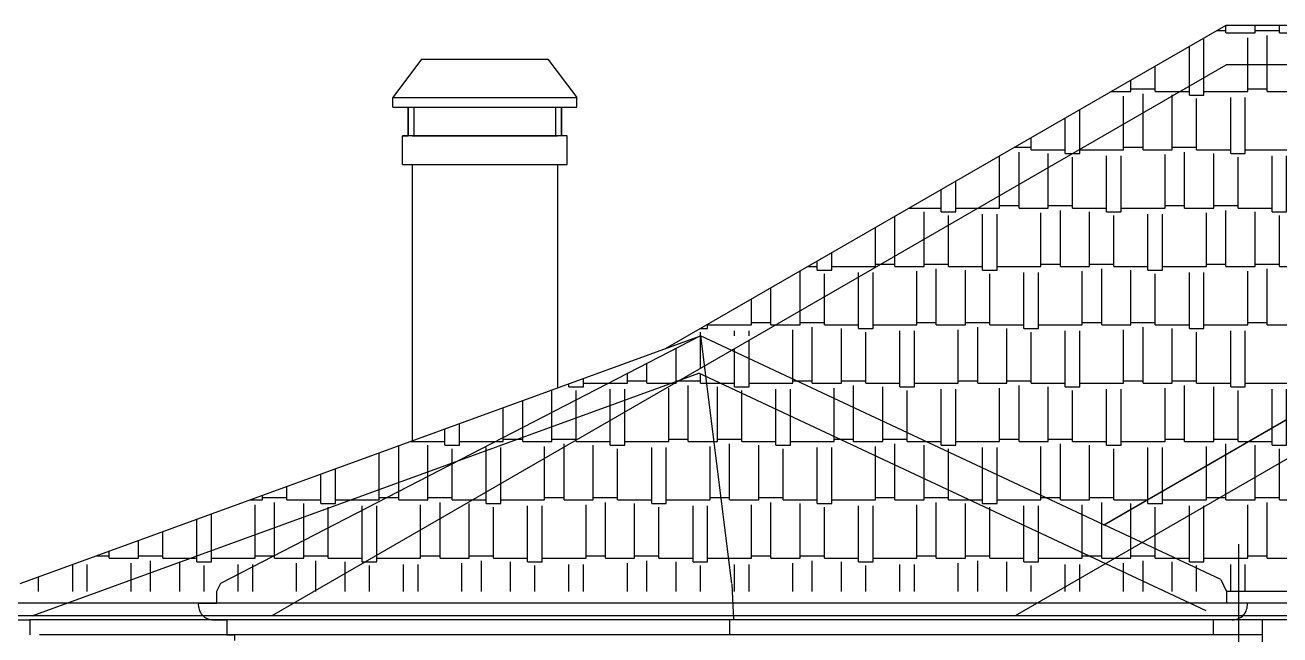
# Model space of a CAD drawing. Extents: x -133165 to 20117, y 15722 to 63536.
# Drawn here: x -86342 to -79792, y 55378 to 58563 of the extents above; entities that cross this region are included whole.
import ezdxf

# ---------------------------------------------------------------- set-up
doc = ezdxf.new("R2010")
doc.units = 0
doc.layers.get('0').update_dxf_attribs({"linetype": 'CONTINUOUS'})

# ---------------------------------------------------------------- blocks, each defined once
blk = doc.blocks.new('*X108')
at = {"linetype": 'CONTINUOUS', "ltscale": 10}
for p, q in [((-82817.5, 56692.8), (-82817.5, 56740.5)), ((-82982.6, 56388), (-82982.6, 56667.4)), ((-82951.4, 56692.8), (-82944.5, 56692.8)), ((-82944.5, 56692.8), (-82944.5, 56696.8)), ((-82929.4, 56705.5), (-82817.5, 56705.5)), ((-82881, 56388), (-82881, 56680.1)), ((-82817.5, 56692.8), (-82715.4, 56692.8)), ((-82728.6, 56388), (-82728.6, 56673.8)), ((-82601.6, 56388), (-82601.6, 56639.5)), ((-83211.2, 56368.9), (-83211.2, 56542.8)), ((-82423.8, 56368.9), (-82423.8, 56556.3)), ((-83287.4, 56368.9), (-83287.4, 56498.8)), ((-82347.6, 56368.9), (-82347.6, 56520.6)), ((-82982.6, 56400.7), (-82881, 56400.7)), ((-82728.6, 56400.7), (-82601.6, 56400.7)), ((-82119, 56388), (-82119, 56413.6)), ((-82119, 56400.7), (-82091.3, 56400.7)), ((-83528.7, 56083.2), (-83528.7, 56359.5)), ((-83465.2, 56388), (-83465.2, 56396.2)), ((-83465.2, 56388), (-83287.4, 56388)), ((-83376.3, 56083.2), (-83376.3, 56368.9)), ((-83287.4, 56368.9), (-83211.2, 56368.9)), ((-83249.3, 56083.2), (-83249.3, 56349.9)), ((-83211.2, 56388), (-82982.6, 56388)), ((-83071.5, 56064.1), (-83071.5, 56356.2)), ((-82995.3, 56064.1), (-82995.3, 56356.2)), ((-82881, 56388), (-82728.6, 56388)), ((-82766.7, 56083.2), (-82766.7, 56362.6)), ((-82665.1, 56083.2), (-82665.1, 56375.3)), ((-82601.6, 56388), (-82423.8, 56388)), ((-82512.7, 56083.2), (-82512.7, 56368.9)), ((-82423.8, 56368.9), (-82347.6, 56368.9)), ((-82385.7, 56083.2), (-82385.7, 56349.9)), ((-82347.6, 56388), (-82119, 56388)), ((-82207.9, 56064.1), (-82207.9, 56356.2)), ((-82131.7, 56064.1), (-82131.7, 56356.2)), ((-83630.3, 56083.2), (-83630.3, 56300.9)), ((-81903.1, 56083.2), (-81903.1, 56312.6)), ((-81801.5, 56083.2), (-81801.5, 56265.1)), ((-83858.9, 56064.1), (-83858.9, 56168.9)), ((-81649.1, 56083.2), (-81649.1, 56193.7)), ((-84007.3, 56083.2), (-83935.1, 56083.2)), ((-83935.1, 56064.1), (-83935.1, 56124.9)), ((-83858.9, 56083.2), (-83630.3, 56083.2)), ((-83630.3, 56095.9), (-83528.7, 56095.9)), ((-83528.7, 56083.2), (-83376.3, 56083.2)), ((-83376.3, 56095.9), (-83249.3, 56095.9)), ((-83249.3, 56083.2), (-83071.5, 56083.2)), ((-82995.3, 56083.2), (-82766.7, 56083.2)), ((-82766.7, 56095.9), (-82665.1, 56095.9)), ((-82665.1, 56083.2), (-82512.7, 56083.2)), ((-82512.7, 56095.9), (-82385.7, 56095.9)), ((-82385.7, 56083.2), (-82207.9, 56083.2)), ((-82131.7, 56083.2), (-81903.1, 56083.2)), ((-81903.1, 56095.9), (-81801.5, 56095.9)), ((-81801.5, 56083.2), (-81649.1, 56083.2)), ((-81649.1, 56095.9), (-81522.1, 56095.9)), ((-81522.1, 56083.2), (-81522.1, 56134.3)), ((-81522.1, 56083.2), (-81412.9, 56083.2)), ((-84024, 55778.4), (-84024, 56064.1)), ((-83935.1, 56064.1), (-83858.9, 56064.1)), ((-83897, 55778.4), (-83897, 56045.1)), ((-83719.2, 55759.3), (-83719.2, 56051.4)), ((-83643, 55759.3), (-83643, 56051.4)), ((-83414.4, 55778.4), (-83414.4, 56057.8)), ((-83312.8, 55778.4), (-83312.8, 56070.5)), ((-83160.4, 55778.4), (-83160.4, 56064.1)), ((-83071.5, 56064.1), (-82995.3, 56064.1)), ((-83033.4, 55778.4), (-83033.4, 56045.1)), ((-82855.6, 55759.3), (-82855.6, 56051.4)), ((-82779.4, 55759.3), (-82779.4, 56051.4)), ((-82550.8, 55778.4), (-82550.8, 56057.8)), ((-82449.2, 55778.4), (-82449.2, 56070.5)), ((-82296.8, 55778.4), (-82296.8, 56064.1)), ((-82207.9, 56064.1), (-82131.7, 56064.1)), ((-82169.8, 55778.4), (-82169.8, 56045.1)), ((-81992, 55759.3), (-81992, 56051.4)), ((-81915.8, 55759.3), (-81915.8, 56051.4)), ((-81687.2, 55778.4), (-81687.2, 56057.8)), ((-81585.6, 55778.4), (-81585.6, 56070.5)), ((-81433.2, 55778.4), (-81433.2, 56064.1)), ((-81306.2, 55778.4), (-81306.2, 56033.2)), ((-84176.4, 55778.4), (-84176.4, 55985.6)), ((-81128.4, 55759.3), (-81128.4, 55950)), ((-84278, 55778.4), (-84278, 55926.9)), ((-81052.2, 55759.3), (-81052.2, 55914.4)), ((-84568.2, 55759.3), (-84506.6, 55759.3)), ((-84506.6, 55759.3), (-84506.6, 55794.9)), ((-84506.6, 55778.4), (-84278, 55778.4)), ((-84366.9, 55604.5), (-84366.9, 55746.6)), ((-84290.7, 55604.5), (-84290.7, 55746.6)), ((-84278, 55791.1), (-84176.4, 55791.1)), ((-84176.4, 55778.4), (-84024, 55778.4)), ((-84062.1, 55604.5), (-84062.1, 55753)), ((-84024, 55791.1), (-83897, 55791.1)), ((-83960.5, 55604.5), (-83960.5, 55765.7)), ((-83897, 55778.4), (-83719.2, 55778.4)), ((-83808.1, 55604.5), (-83808.1, 55759.3)), ((-83719.2, 55759.3), (-83643, 55759.3)), ((-83643, 55778.4), (-83414.4, 55778.4)), ((-83503.3, 55604.5), (-83503.3, 55746.6)), ((-83427.1, 55604.5), (-83427.1, 55746.6)), ((-83414.4, 55791.1), (-83312.8, 55791.1)), ((-83312.8, 55778.4), (-83160.4, 55778.4)), ((-83198.5, 55604.5), (-83198.5, 55753)), ((-83160.4, 55791.1), (-83033.4, 55791.1)), ((-83096.9, 55604.5), (-83096.9, 55765.7)), ((-83033.4, 55778.4), (-82855.6, 55778.4)), ((-82944.5, 55604.5), (-82944.5, 55759.3)), ((-82855.6, 55759.3), (-82779.4, 55759.3)), ((-82779.4, 55778.4), (-82550.8, 55778.4)), ((-82639.7, 55604.5), (-82639.7, 55746.6)), ((-82563.5, 55604.5), (-82563.5, 55746.6)), ((-82550.8, 55791.1), (-82449.2, 55791.1)), ((-82449.2, 55778.4), (-82296.8, 55778.4)), ((-82334.9, 55604.5), (-82334.9, 55753)), ((-82296.8, 55791.1), (-82169.8, 55791.1)), ((-82233.3, 55604.5), (-82233.3, 55765.7)), ((-82169.8, 55778.4), (-81992, 55778.4)), ((-82080.9, 55604.5), (-82080.9, 55759.3)), ((-81992, 55759.3), (-81915.8, 55759.3)), ((-81915.8, 55778.4), (-81687.2, 55778.4)), ((-81776.1, 55604.5), (-81776.1, 55746.6)), ((-81699.9, 55604.5), (-81699.9, 55746.6)), ((-81687.2, 55791.1), (-81585.6, 55791.1)), ((-81585.6, 55778.4), (-81433.2, 55778.4)), ((-81471.3, 55604.5), (-81471.3, 55753)), ((-81433.2, 55791.1), (-81306.2, 55791.1)), ((-81369.7, 55604.5), (-81369.7, 55765.7)), ((-81306.2, 55778.4), (-81128.4, 55778.4)), ((-81217.3, 55660.7), (-81217.3, 55759.3)), ((-81128.4, 55759.3), (-81052.2, 55759.3)), ((-81052.2, 55778.4), (-81013.5, 55778.4)), ((-84671.7, 55604.5), (-84671.7, 55699.6)), ((-84544.7, 55604.5), (-84544.7, 55740.3)), ((-83681.1, 55604.5), (-83681.1, 55740.3)), ((-82817.5, 55604.5), (-82817.5, 55740.3)), ((-81953.9, 55604.5), (-81953.9, 55740.3)), ((-81090.3, 55734.1), (-81090.3, 55740.3)), ((-84824.1, 55604.5), (-84824.1, 55611.6))]:
    blk.add_line(p, q, dxfattribs=at)
blk = doc.blocks.new('*X109')
at = {"linetype": 'CONTINUOUS', "ltscale": 10}
for p, q in [((-83198.5, 56692.8), (-83198.5, 56742.7)), ((-83096.9, 56692.8), (-83096.9, 56744.6)), ((-82944.5, 56701.5), (-82944.5, 56744.6)), ((-83295.3, 56692.8), (-83198.5, 56692.8)), ((-83287.4, 56576.7), (-83287.4, 56661.1)), ((-83211.2, 56604.4), (-83211.2, 56661.1)), ((-83198.5, 56705.5), (-83096.9, 56705.5)), ((-83096.9, 56692.8), (-82968.4, 56692.8)), ((-82944.5, 56705.5), (-82933.5, 56705.5)), ((-83465.2, 56512), (-83465.2, 56605.2)), ((-83592.2, 56465.8), (-83592.2, 56539.7)), ((-83846.2, 56388), (-83846.2, 56408.6)), ((-83846.2, 56400.7), (-83770.9, 56400.7)), ((-83744.6, 56410.3), (-83744.6, 56461)), ((-83935.1, 56341), (-83935.1, 56356.2)), ((-83886.1, 56388), (-83846.2, 56388))]:
    blk.add_line(p, q, dxfattribs=at)
blk = doc.blocks.new('*X110')
at = {"linetype": 'CONTINUOUS', "ltscale": 10}
for p, q in [((-82817.5, 56770.1), (-82817.5, 56939.3)), ((-82944.5, 56744.6), (-82944.5, 56873.8)), ((-83096.9, 56744.6), (-83096.9, 56795.2))]:
    blk.add_line(p, q, dxfattribs=at)
blk = doc.blocks.new('*X111')
at = {"linetype": 'CONTINUOUS', "ltscale": 10}
for p, q in [((-82639.7, 56673.7), (-82639.7, 56856.1)), ((-82563.5, 56673.7), (-82563.5, 56820.4)), ((-82715.4, 56692.8), (-82639.7, 56692.8)), ((-82639.7, 56673.7), (-82563.5, 56673.7)), ((-82563.5, 56692.8), (-82334.9, 56692.8)), ((-82423.8, 56556.3), (-82423.8, 56661.1)), ((-82347.6, 56520.6), (-82347.6, 56661.1)), ((-82334.9, 56692.8), (-82334.9, 56713.4)), ((-82334.9, 56705.5), (-82317.9, 56705.5)), ((-82601.6, 56639.5), (-82601.6, 56654.7)), ((-82119, 56413.6), (-82119, 56612.4)), ((-82017.4, 56388), (-82017.4, 56564.8)), ((-81865, 56388), (-81865, 56493.5)), ((-82091.3, 56400.7), (-82017.4, 56400.7)), ((-81865, 56400.7), (-81738, 56400.7)), ((-81738, 56388), (-81738, 56434.1)), ((-82017.4, 56388), (-81865, 56388)), ((-81903.1, 56312.6), (-81903.1, 56362.6)), ((-81801.5, 56265.1), (-81801.5, 56375.3)), ((-81738, 56388), (-81639.5, 56388)), ((-81649.1, 56193.7), (-81649.1, 56369)), ((-81522.1, 56134.3), (-81522.1, 56333)), ((-81344.3, 56064.1), (-81344.3, 56249.8)), ((-81268.1, 56064.1), (-81268.1, 56214.2)), ((-81412.9, 56083.2), (-81344.3, 56083.2)), ((-81268.1, 56083.2), (-81039.5, 56083.2)), ((-81039.5, 56083.2), (-81039.5, 56107.2)), ((-81039.5, 56095.9), (-81015.4, 56095.9)), ((-81344.3, 56064.1), (-81268.1, 56064.1)), ((-81306.2, 56033.2), (-81306.2, 56045.1)), ((-81128.4, 55950), (-81128.4, 56051.4)), ((-81052.2, 55914.4), (-81052.2, 56051.4)), ((-80823.6, 55888.1), (-80823.6, 56006.1)), ((-80722, 55946.8), (-80722, 55958.6))]:
    blk.add_line(p, q, dxfattribs=at)
blk = doc.blocks.new('*X112')
at = {"linetype": 'CONTINUOUS', "ltscale": 10}
for p, q in [((-83198.5, 56742.7), (-83198.5, 56744.6)), ((-83503.3, 56673.7), (-83503.3, 56689.7)), ((-83503.3, 56673.7), (-83427.1, 56673.7)), ((-83427.1, 56673.7), (-83427.1, 56717.4)), ((-83427.1, 56692.8), (-83295.3, 56692.8)), ((-83744.6, 56461), (-83744.6, 56601.8)), ((-83592.2, 56539.7), (-83592.2, 56657.3)), ((-83465.2, 56605.2), (-83465.2, 56654.7)), ((-83846.2, 56408.6), (-83846.2, 56564.9)), ((-84074.8, 56368.9), (-84074.8, 56481.7)), ((-84151, 56368.9), (-84151, 56453.9)), ((-84392.3, 56174.5), (-84392.3, 56366.1)), ((-84328.8, 56388), (-84328.8, 56389.2)), ((-84328.8, 56388), (-84151, 56388)), ((-84239.9, 56230), (-84239.9, 56368.9)), ((-84151, 56368.9), (-84074.8, 56368.9)), ((-84112.9, 56276.2), (-84112.9, 56349.9)), ((-84074.8, 56388), (-83886.1, 56388)), ((-84493.9, 56137.6), (-84493.9, 56329.1)), ((-84798.7, 56064.1), (-84798.7, 56218.2)), ((-84722.5, 56064.1), (-84722.5, 56245.9)), ((-84976.5, 56083.2), (-84976.5, 56153.5)), ((-85169.5, 56083.2), (-85103.5, 56083.2)), ((-85103.5, 56083.2), (-85103.5, 56107.2)), ((-85103.5, 56095.9), (-84976.5, 56095.9)), ((-84976.5, 56083.2), (-84798.7, 56083.2)), ((-84722.5, 56083.2), (-84643.2, 56083.2)), ((-85370.2, 55818.6), (-85370.2, 56010.2)), ((-85141.6, 55901.8), (-85141.6, 56057.8)), ((-85040, 55938.8), (-85040, 56070.5)), ((-84887.6, 55994.3), (-84887.6, 56064.1)), ((-84798.7, 56064.1), (-84722.5, 56064.1)), ((-84760.6, 56040.5), (-84760.6, 56045.1)), ((-85446.4, 55790.9), (-85446.4, 55982.4)), ((-85624.2, 55778.4), (-85624.2, 55917.7)), ((-85903.6, 55778.4), (-85903.6, 55816)), ((-85751.2, 55778.4), (-85751.2, 55871.5)), ((-86094.1, 55604.5), (-86094.1, 55746.6)), ((-86017.9, 55604.5), (-86017.9, 55746.6)), ((-86006.9, 55778.4), (-86005.2, 55778.4)), ((-86005.2, 55778.4), (-86005.2, 55779.1)), ((-85972.1, 55791.1), (-85903.6, 55791.1)), ((-85903.6, 55778.4), (-85751.2, 55778.4)), ((-85789.3, 55666.1), (-85789.3, 55753)), ((-85751.2, 55791.1), (-85624.2, 55791.1)), ((-85687.7, 55703.1), (-85687.7, 55765.7)), ((-85624.2, 55778.4), (-85480.7, 55778.4)), ((-85535.3, 55758.5), (-85535.3, 55759.3)), ((-86271.9, 55604.5), (-86271.9, 55682))]:
    blk.add_line(p, q, dxfattribs=at)
blk = doc.blocks.new('*X113')
at = {"linetype": 'CONTINUOUS', "ltscale": 10}
for p, q in [((-82968.4, 56692.8), (-82951.4, 56692.8)), ((-82944.5, 56696.8), (-82944.5, 56701.5)), ((-82933.5, 56705.5), (-82929.4, 56705.5)), ((-83211.2, 56542.8), (-83211.2, 56604.4)), ((-83287.4, 56498.8), (-83287.4, 56576.7)), ((-83592.2, 56388), (-83592.2, 56465.8)), ((-83465.2, 56396.2), (-83465.2, 56512)), ((-83770.9, 56400.7), (-83744.6, 56400.7)), ((-83744.6, 56388), (-83744.6, 56410.3)), ((-83592.2, 56400.7), (-83465.2, 56400.7)), ((-83935.1, 56124.9), (-83935.1, 56341)), ((-83858.9, 56168.9), (-83858.9, 56356.2)), ((-83744.6, 56388), (-83592.2, 56388)), ((-83630.3, 56300.9), (-83630.3, 56362.6)), ((-83528.7, 56359.5), (-83528.7, 56375.3)), ((-84112.9, 56083.2), (-84112.9, 56271)), ((-84239.9, 56083.2), (-84239.9, 56205.5)), ((-84452.4, 56095.9), (-84392.3, 56095.9)), ((-84392.3, 56083.2), (-84392.3, 56126.9)), ((-84392.3, 56083.2), (-84239.9, 56083.2)), ((-84239.9, 56095.9), (-84112.9, 56095.9)), ((-84112.9, 56083.2), (-84007.3, 56083.2)), ((-84582.8, 55759.3), (-84582.8, 56028.6)), ((-84506.6, 55794.9), (-84506.6, 56051.5)), ((-84278, 55926.9), (-84278, 56057.8)), ((-84176.4, 55985.6), (-84176.4, 56070.5)), ((-84760.6, 55778.4), (-84760.6, 55936.9)), ((-84887.6, 55778.4), (-84887.6, 55871.4)), ((-85043.2, 55791.1), (-85040, 55791.1)), ((-85040, 55778.4), (-85040, 55792.8)), ((-85040, 55778.4), (-84887.6, 55778.4)), ((-84925.7, 55604.5), (-84925.7, 55753)), ((-84887.6, 55791.1), (-84760.6, 55791.1)), ((-84824.1, 55611.6), (-84824.1, 55765.7)), ((-84760.6, 55778.4), (-84582.8, 55778.4)), ((-84671.7, 55699.6), (-84671.7, 55759.3)), ((-84582.8, 55759.3), (-84568.2, 55759.3)), ((-85230.5, 55604.5), (-85230.5, 55694.5)), ((-85154.3, 55604.5), (-85154.3, 55733.8))]:
    blk.add_line(p, q, dxfattribs=at)
blk = doc.blocks.new('*X114')
at = {"linetype": 'CONTINUOUS', "ltscale": 10}
for p, q in [((-84112.9, 56271), (-84112.9, 56276.2)), ((-84239.9, 56205.5), (-84239.9, 56230)), ((-84493.9, 56083.2), (-84493.9, 56137.6)), ((-84392.3, 56126.9), (-84392.3, 56174.5)), ((-84643.2, 56083.2), (-84493.9, 56083.2)), ((-84493.9, 56095.9), (-84452.4, 56095.9)), ((-84760.6, 55936.9), (-84760.6, 56040.5)), ((-84582.8, 56028.6), (-84582.8, 56051.5)), ((-84887.6, 55871.4), (-84887.6, 55994.3)), ((-85141.6, 55778.4), (-85141.6, 55901.8)), ((-85040, 55792.8), (-85040, 55938.8)), ((-85370.2, 55759.3), (-85370.2, 55818.6)), ((-85535.3, 55604.5), (-85535.3, 55758.5)), ((-85480.7, 55778.4), (-85446.4, 55778.4)), ((-85446.4, 55759.3), (-85446.4, 55790.9)), ((-85446.4, 55759.3), (-85370.2, 55759.3)), ((-85370.2, 55778.4), (-85141.6, 55778.4)), ((-85230.5, 55694.5), (-85230.5, 55746.6)), ((-85154.3, 55733.8), (-85154.3, 55746.6)), ((-85141.6, 55791.1), (-85043.2, 55791.1)), ((-85687.7, 55604.5), (-85687.7, 55703.1)), ((-85408.3, 55604.5), (-85408.3, 55740.3)), ((-85789.3, 55604.5), (-85789.3, 55666.1))]:
    blk.add_line(p, q, dxfattribs=at)
blk = doc.blocks.new('*X115')
at = {"linetype": 'CONTINUOUS', "ltscale": 10}
for p, q in [((-80074.3, 58521.6), (-80074.3, 58561.8)), ((-79921.9, 58521.6), (-79921.9, 58562.8)), ((-79794.9, 58521.6), (-79794.9, 58562.8)), ((-79617.1, 58502.5), (-79617.1, 58562.8)), ((-79540.9, 58502.5), (-79540.9, 58562.8)), ((-80121.8, 58534.3), (-80074.3, 58534.3)), ((-80074.3, 58521.6), (-79921.9, 58521.6)), ((-79960, 58355), (-79960, 58496.2)), ((-79921.9, 58534.3), (-79794.9, 58534.3)), ((-79858.4, 58355), (-79858.4, 58508.9)), ((-79794.9, 58521.6), (-79617.1, 58521.6)), ((-79706, 58355), (-79706, 58502.5)), ((-79617.1, 58502.5), (-79540.9, 58502.5)), ((-79540.9, 58521.6), (-79368.2, 58521.6)), ((-80264.8, 58243.9), (-80264.8, 58451.8)), ((-80188.6, 58287.9), (-80188.6, 58489.8)), ((-79579, 58355), (-79579, 58483.5)), ((-79401.2, 58355), (-79401.2, 58489.8)), ((-80442.6, 58216.8), (-80442.6, 58349.1)), ((-80569.6, 58216.8), (-80569.6, 58275.8)), ((-80671.8, 58216.8), (-80569.6, 58216.8)), ((-80607.7, 58046), (-80607.7, 58191.4)), ((-80569.6, 58229.5), (-80442.6, 58229.5)), ((-80506.1, 58104.6), (-80506.1, 58204.1)), ((-80442.6, 58216.8), (-80311.8, 58216.8)), ((-80353.7, 58192.6), (-80353.7, 58197.8)), ((-80836.3, 57914), (-80836.3, 58121.8)), ((-80912.5, 57892.9), (-80912.5, 58077.8)), ((-81090.3, 57912), (-81090.3, 57975.2)), ((-81177.7, 57924.7), (-81090.3, 57924.7)), ((-81090.3, 57912), (-80912.5, 57912)), ((-81255.4, 57672), (-81255.4, 57879.9)), ((-81153.8, 57730.7), (-81153.8, 57899.3)), ((-81001.4, 57818.7), (-81001.4, 57892.9)), ((-80912.5, 57892.9), (-80872.7, 57892.9)), ((-81484, 57588.1), (-81484, 57747.9)), ((-81560.2, 57588.1), (-81560.2, 57703.9)), ((-81727.6, 57607.2), (-81560.2, 57607.2)), ((-81649.1, 57444.7), (-81649.1, 57588.1)), ((-81560.2, 57588.1), (-81484, 57588.1)), ((-81484, 57607.2), (-81367.6, 57607.2)), ((-81801.5, 57356.7), (-81801.5, 57564.6)), ((-81522.1, 57518), (-81522.1, 57569.1)), ((-81903.1, 57302.4), (-81903.1, 57505.9)), ((-82207.9, 57283.3), (-82207.9, 57329.9)), ((-82131.7, 57283.3), (-82131.7, 57373.9)), ((-82296.8, 57070.8), (-82296.8, 57278.6)), ((-82255.5, 57302.4), (-82207.9, 57302.4)), ((-82207.9, 57283.3), (-82131.7, 57283.3)), ((-82169.8, 57144.1), (-82169.8, 57264.3)), ((-82131.7, 57302.4), (-81903.1, 57302.4)), ((-81992, 57246.7), (-81992, 57270.6)), ((-81903.1, 57315.1), (-81873.5, 57315.1)), ((-82449.2, 56997.6), (-82449.2, 57190.6)), ((-82550.8, 56997.6), (-82550.8, 57132)), ((-82779.4, 56978.5), (-82779.4, 57000)), ((-82779.4, 56997.6), (-82550.8, 56997.6)), ((-82550.8, 57010.3), (-82449.2, 57010.3)), ((-82449.2, 56997.6), (-82423.5, 56997.6)), ((-82817.5, 56939.3), (-82817.5, 56959.5)), ((-82816.5, 56978.5), (-82779.4, 56978.5)), ((-82639.7, 56939.3), (-82639.7, 56965.8)), ((-82563.5, 56939.3), (-82563.5, 56965.8))]:
    blk.add_line(p, q, dxfattribs=at)
blk = doc.blocks.new('*X116')
at = {"linetype": 'CONTINUOUS', "ltscale": 10}
for p, q in [((-79960, 58216.8), (-79960, 58355)), ((-79858.4, 58216.8), (-79858.4, 58355)), ((-79706, 58216.8), (-79706, 58355)), ((-79579, 58216.8), (-79579, 58355)), ((-79401.2, 58197.7), (-79401.2, 58355)), ((-79325, 58197.7), (-79325, 58355)), ((-79096.4, 58216.8), (-79096.4, 58355)), ((-78994.8, 58216.8), (-78994.8, 58355)), ((-78842.4, 58216.8), (-78842.4, 58355)), ((-80264.8, 58197.7), (-80264.8, 58243.9)), ((-80188.6, 58197.7), (-80188.6, 58287.9)), ((-80353.7, 57912), (-80353.7, 58192.6)), ((-80311.8, 58216.8), (-80264.8, 58216.8)), ((-80264.8, 58197.7), (-80188.6, 58197.7)), ((-80226.7, 57912), (-80226.7, 58178.7)), ((-80188.6, 58216.8), (-79960, 58216.8)), ((-80048.9, 57892.9), (-80048.9, 58185.1)), ((-79972.7, 57892.9), (-79972.7, 58185.1)), ((-79960, 58229.5), (-79858.4, 58229.5)), ((-79858.4, 58216.8), (-79706, 58216.8)), ((-79744.1, 57912), (-79744.1, 58191.4)), ((-79706, 58229.5), (-79579, 58229.5)), ((-79642.5, 57912), (-79642.5, 58204.1)), ((-79579, 58216.8), (-79401.2, 58216.8)), ((-79490.1, 57912), (-79490.1, 58197.7)), ((-79401.2, 58197.7), (-79325, 58197.7)), ((-79363.1, 57912), (-79363.1, 58178.7)), ((-79325, 58216.8), (-79096.4, 58216.8)), ((-79185.3, 57892.9), (-79185.3, 58185.1)), ((-79109.1, 57892.9), (-79109.1, 58185.1)), ((-79096.4, 58229.5), (-78994.8, 58229.5)), ((-78994.8, 58216.8), (-78842.4, 58216.8)), ((-78880.5, 57912), (-78880.5, 58191.4)), ((-78842.4, 58229.5), (-78748.2, 58229.5)), ((-78778.9, 57912), (-78778.9, 58204.1)), ((-80506.1, 57912), (-80506.1, 58104.6)), ((-80607.7, 57912), (-80607.7, 58046)), ((-80836.3, 57892.9), (-80836.3, 57914)), ((-80836.3, 57912), (-80607.7, 57912)), ((-80607.7, 57924.7), (-80506.1, 57924.7)), ((-80506.1, 57912), (-80353.7, 57912)), ((-80353.7, 57924.7), (-80226.7, 57924.7)), ((-80226.7, 57912), (-80048.9, 57912)), ((-79972.7, 57912), (-79744.1, 57912)), ((-79744.1, 57924.7), (-79642.5, 57924.7)), ((-79642.5, 57912), (-79490.1, 57912)), ((-79490.1, 57924.7), (-79363.1, 57924.7)), ((-79363.1, 57912), (-79185.3, 57912)), ((-79109.1, 57912), (-78880.5, 57912)), ((-78880.5, 57924.7), (-78778.9, 57924.7)), ((-78778.9, 57912), (-78748.2, 57912)), ((-80874.4, 57607.2), (-80874.4, 57873.9)), ((-80872.7, 57892.9), (-80836.3, 57892.9)), ((-80696.6, 57588.1), (-80696.6, 57880.2)), ((-80620.4, 57588.1), (-80620.4, 57880.2)), ((-80391.8, 57607.2), (-80391.8, 57886.6)), ((-80290.2, 57607.2), (-80290.2, 57899.3)), ((-80137.8, 57607.2), (-80137.8, 57892.9)), ((-80048.9, 57892.9), (-79972.7, 57892.9)), ((-80010.8, 57607.2), (-80010.8, 57873.9)), ((-79833, 57588.1), (-79833, 57880.2)), ((-79756.8, 57588.1), (-79756.8, 57880.2)), ((-79528.2, 57607.2), (-79528.2, 57886.6)), ((-79426.6, 57607.2), (-79426.6, 57899.3)), ((-79274.2, 57607.2), (-79274.2, 57892.9)), ((-79185.3, 57892.9), (-79109.1, 57892.9)), ((-79147.2, 57607.2), (-79147.2, 57873.9)), ((-78969.4, 57588.1), (-78969.4, 57880.2)), ((-78893.2, 57588.1), (-78893.2, 57880.2)), ((-81001.4, 57607.2), (-81001.4, 57818.7)), ((-81153.8, 57607.2), (-81153.8, 57730.7)), ((-81255.4, 57607.2), (-81255.4, 57672)), ((-81367.6, 57607.2), (-81255.4, 57607.2)), ((-81255.4, 57619.9), (-81153.8, 57619.9)), ((-81153.8, 57607.2), (-81001.4, 57607.2)), ((-81039.5, 57302.4), (-81039.5, 57581.8)), ((-81001.4, 57619.9), (-80874.4, 57619.9)), ((-80937.9, 57302.4), (-80937.9, 57594.5)), ((-80874.4, 57607.2), (-80696.6, 57607.2)), ((-80785.5, 57302.4), (-80785.5, 57588.1)), ((-80696.6, 57588.1), (-80620.4, 57588.1)), ((-80620.4, 57607.2), (-80391.8, 57607.2)), ((-80391.8, 57619.9), (-80290.2, 57619.9)), ((-80290.2, 57607.2), (-80137.8, 57607.2)), ((-80175.9, 57302.4), (-80175.9, 57581.8)), ((-80137.8, 57619.9), (-80010.8, 57619.9)), ((-80074.3, 57302.4), (-80074.3, 57594.5)), ((-80010.8, 57607.2), (-79833, 57607.2)), ((-79921.9, 57302.4), (-79921.9, 57588.1)), ((-79833, 57588.1), (-79756.8, 57588.1)), ((-79756.8, 57607.2), (-79528.2, 57607.2)), ((-79528.2, 57619.9), (-79426.6, 57619.9)), ((-79426.6, 57607.2), (-79274.2, 57607.2)), ((-79312.3, 57302.4), (-79312.3, 57581.8)), ((-79274.2, 57619.9), (-79147.2, 57619.9)), ((-79210.7, 57302.4), (-79210.7, 57594.5)), ((-79147.2, 57607.2), (-78969.4, 57607.2)), ((-79058.3, 57302.4), (-79058.3, 57588.1)), ((-78969.4, 57588.1), (-78893.2, 57588.1)), ((-78893.2, 57607.2), (-78748.2, 57607.2)), ((-81522.1, 57302.4), (-81522.1, 57518)), ((-81344.3, 57283.3), (-81344.3, 57575.4)), ((-81268.1, 57283.3), (-81268.1, 57575.4)), ((-80658.5, 57302.4), (-80658.5, 57569.1)), ((-80480.7, 57283.3), (-80480.7, 57575.4)), ((-80404.5, 57283.3), (-80404.5, 57575.4)), ((-79794.9, 57302.4), (-79794.9, 57569.1)), ((-79617.1, 57283.3), (-79617.1, 57575.4)), ((-79540.9, 57283.3), (-79540.9, 57575.4)), ((-78931.3, 57302.4), (-78931.3, 57569.1)), ((-78753.5, 57283.3), (-78753.5, 57575.4)), ((-81649.1, 57302.4), (-81649.1, 57444.7)), ((-81801.5, 57302.4), (-81801.5, 57356.7)), ((-81915.8, 56978.5), (-81915.8, 57270.6)), ((-81873.5, 57315.1), (-81801.5, 57315.1)), ((-81801.5, 57302.4), (-81649.1, 57302.4)), ((-81687.2, 56997.6), (-81687.2, 57277)), ((-81649.1, 57315.1), (-81522.1, 57315.1)), ((-81585.6, 56997.6), (-81585.6, 57289.7)), ((-81522.1, 57302.4), (-81344.3, 57302.4)), ((-81433.2, 56997.6), (-81433.2, 57283.3)), ((-81344.3, 57283.3), (-81268.1, 57283.3)), ((-81306.2, 56997.6), (-81306.2, 57264.3)), ((-81268.1, 57302.4), (-81039.5, 57302.4)), ((-81128.4, 56978.5), (-81128.4, 57270.6)), ((-81052.2, 56978.5), (-81052.2, 57270.6)), ((-81039.5, 57315.1), (-80937.9, 57315.1)), ((-80937.9, 57302.4), (-80785.5, 57302.4)), ((-80823.6, 56997.6), (-80823.6, 57277)), ((-80785.5, 57315.1), (-80658.5, 57315.1)), ((-80722, 56997.6), (-80722, 57289.7)), ((-80658.5, 57302.4), (-80480.7, 57302.4)), ((-80569.6, 56997.6), (-80569.6, 57283.3)), ((-80480.7, 57283.3), (-80404.5, 57283.3)), ((-80442.6, 56997.6), (-80442.6, 57264.3)), ((-80404.5, 57302.4), (-80175.9, 57302.4)), ((-80264.8, 56978.5), (-80264.8, 57270.6)), ((-80188.6, 56978.5), (-80188.6, 57270.6)), ((-80175.9, 57315.1), (-80074.3, 57315.1)), ((-80074.3, 57302.4), (-79921.9, 57302.4)), ((-79960, 56997.6), (-79960, 57277)), ((-79921.9, 57315.1), (-79794.9, 57315.1)), ((-79858.4, 56997.6), (-79858.4, 57289.7)), ((-79794.9, 57302.4), (-79617.1, 57302.4)), ((-79706, 56997.6), (-79706, 57283.3)), ((-79617.1, 57283.3), (-79540.9, 57283.3)), ((-79579, 56997.6), (-79579, 57264.3)), ((-79540.9, 57302.4), (-79312.3, 57302.4)), ((-79401.2, 56978.5), (-79401.2, 57270.6)), ((-79325, 56978.5), (-79325, 57270.6)), ((-79312.3, 57315.1), (-79210.7, 57315.1)), ((-79210.7, 57302.4), (-79058.3, 57302.4)), ((-79096.4, 56997.6), (-79096.4, 57277)), ((-79058.3, 57315.1), (-78931.3, 57315.1)), ((-78994.8, 56997.6), (-78994.8, 57289.7)), ((-78931.3, 57302.4), (-78753.5, 57302.4)), ((-78842.4, 57032.9), (-78842.4, 57283.3)), ((-78753.5, 57283.3), (-78748.2, 57283.3)), ((-81992, 56978.5), (-81992, 57246.7)), ((-82169.8, 56997.6), (-82169.8, 57144.1)), ((-82296.8, 56997.6), (-82296.8, 57070.8)), ((-82423.5, 56997.6), (-82296.8, 56997.6)), ((-82296.8, 57010.3), (-82169.8, 57010.3)), ((-82169.8, 56997.6), (-81992, 56997.6)), ((-81915.8, 56997.6), (-81687.2, 56997.6)), ((-81687.2, 57010.3), (-81585.6, 57010.3)), ((-81585.6, 56997.6), (-81433.2, 56997.6)), ((-81433.2, 57010.3), (-81306.2, 57010.3)), ((-81306.2, 56997.6), (-81128.4, 56997.6)), ((-81052.2, 56997.6), (-80823.6, 56997.6)), ((-80823.6, 57010.3), (-80722, 57010.3)), ((-80722, 56997.6), (-80569.6, 56997.6)), ((-80569.6, 57010.3), (-80442.6, 57010.3)), ((-80442.6, 56997.6), (-80264.8, 56997.6)), ((-80188.6, 56997.6), (-79960, 56997.6)), ((-79960, 57010.3), (-79858.4, 57010.3)), ((-79858.4, 56997.6), (-79706, 56997.6)), ((-79706, 57010.3), (-79579, 57010.3)), ((-79579, 56997.6), (-79401.2, 56997.6)), ((-79325, 56997.6), (-79096.4, 56997.6)), ((-79096.4, 57010.3), (-78994.8, 57010.3)), ((-78994.8, 56997.6), (-78903.5, 56997.6)), ((-82334.9, 56939.3), (-82334.9, 56972.2)), ((-82233.3, 56939.3), (-82233.3, 56984.9)), ((-82080.9, 56939.3), (-82080.9, 56978.5)), ((-81992, 56978.5), (-81915.8, 56978.5)), ((-81953.9, 56939.3), (-81953.9, 56959.5)), ((-81776.1, 56939.3), (-81776.1, 56965.8)), ((-81699.9, 56939.3), (-81699.9, 56965.8)), ((-81471.3, 56939.3), (-81471.3, 56972.2)), ((-81369.7, 56939.3), (-81369.7, 56984.9)), ((-81217.3, 56939.3), (-81217.3, 56978.5)), ((-81128.4, 56978.5), (-81052.2, 56978.5)), ((-81090.3, 56939.3), (-81090.3, 56959.5)), ((-80912.5, 56939.3), (-80912.5, 56965.8)), ((-80836.3, 56939.3), (-80836.3, 56965.8)), ((-80607.7, 56939.3), (-80607.7, 56972.2)), ((-80506.1, 56939.3), (-80506.1, 56984.9)), ((-80353.7, 56939.3), (-80353.7, 56978.5)), ((-80264.8, 56978.5), (-80188.6, 56978.5)), ((-80226.7, 56939.3), (-80226.7, 56959.5)), ((-80048.9, 56939.3), (-80048.9, 56965.8)), ((-79972.7, 56939.3), (-79972.7, 56965.8)), ((-79744.1, 56939.3), (-79744.1, 56972.2)), ((-79642.5, 56939.3), (-79642.5, 56984.9)), ((-79490.1, 56939.3), (-79490.1, 56978.5)), ((-79401.2, 56978.5), (-79325, 56978.5)), ((-79363.1, 56939.3), (-79363.1, 56959.5)), ((-79185.3, 56939.3), (-79185.3, 56965.8)), ((-79109.1, 56939.3), (-79109.1, 56965.8))]:
    blk.add_line(p, q, dxfattribs=at)
blk = doc.blocks.new('*X117')
at = {"linetype": 'CONTINUOUS', "ltscale": 10}
for p, q in [((-82334.9, 56713.4), (-82334.9, 56939.3)), ((-82233.3, 56692.8), (-82233.3, 56939.3)), ((-82080.9, 56692.8), (-82080.9, 56939.3)), ((-81953.9, 56692.8), (-81953.9, 56939.3)), ((-81776.1, 56673.7), (-81776.1, 56939.3)), ((-81699.9, 56673.7), (-81699.9, 56939.3)), ((-81471.3, 56692.8), (-81471.3, 56939.3)), ((-81369.7, 56692.8), (-81369.7, 56939.3)), ((-81217.3, 56692.8), (-81217.3, 56939.3)), ((-81090.3, 56692.8), (-81090.3, 56939.3)), ((-80912.5, 56673.7), (-80912.5, 56939.3)), ((-80836.3, 56673.7), (-80836.3, 56939.3)), ((-80607.7, 56692.8), (-80607.7, 56939.3)), ((-80506.1, 56692.8), (-80506.1, 56939.3)), ((-80353.7, 56692.8), (-80353.7, 56939.3)), ((-80226.7, 56692.8), (-80226.7, 56939.3)), ((-80048.9, 56673.7), (-80048.9, 56939.3)), ((-79972.7, 56673.7), (-79972.7, 56939.3)), ((-79744.1, 56692.8), (-79744.1, 56939.3)), ((-79642.5, 56692.8), (-79642.5, 56939.3)), ((-79490.1, 56692.8), (-79490.1, 56939.3)), ((-79363.1, 56732.3), (-79363.1, 56939.3)), ((-79185.3, 56834.9), (-79185.3, 56939.3)), ((-79109.1, 56878.9), (-79109.1, 56939.3)), ((-82639.7, 56856.1), (-82639.7, 56872.8)), ((-82563.5, 56820.4), (-82563.5, 56916.8)), ((-82317.9, 56705.5), (-82233.3, 56705.5)), ((-82233.3, 56692.8), (-82080.9, 56692.8)), ((-82119, 56612.4), (-82119, 56667.4)), ((-82080.9, 56705.5), (-81953.9, 56705.5)), ((-82017.4, 56564.8), (-82017.4, 56680.1)), ((-81953.9, 56692.8), (-81776.1, 56692.8)), ((-81865, 56493.5), (-81865, 56673.7)), ((-81776.1, 56673.7), (-81699.9, 56673.7)), ((-81699.9, 56692.8), (-81471.3, 56692.8)), ((-81560.2, 56368.9), (-81560.2, 56661)), ((-81484, 56368.9), (-81484, 56661)), ((-81471.3, 56705.5), (-81369.7, 56705.5)), ((-81369.7, 56692.8), (-81217.3, 56692.8)), ((-81255.4, 56388), (-81255.4, 56667.4)), ((-81217.3, 56705.5), (-81090.3, 56705.5)), ((-81153.8, 56388), (-81153.8, 56680.1)), ((-81090.3, 56692.8), (-80912.5, 56692.8)), ((-81001.4, 56388), (-81001.4, 56673.7)), ((-80912.5, 56673.7), (-80836.3, 56673.7)), ((-80836.3, 56692.8), (-80607.7, 56692.8)), ((-80696.6, 56368.9), (-80696.6, 56661)), ((-80620.4, 56368.9), (-80620.4, 56661)), ((-80607.7, 56705.5), (-80506.1, 56705.5)), ((-80506.1, 56692.8), (-80353.7, 56692.8)), ((-80391.8, 56388), (-80391.8, 56667.4)), ((-80353.7, 56705.5), (-80226.7, 56705.5)), ((-80290.2, 56388), (-80290.2, 56680.1)), ((-80226.7, 56692.8), (-80048.9, 56692.8)), ((-80137.8, 56388), (-80137.8, 56673.7)), ((-80048.9, 56673.7), (-79972.7, 56673.7)), ((-79972.7, 56692.8), (-79744.1, 56692.8)), ((-79833, 56461), (-79833, 56661)), ((-79756.8, 56505), (-79756.8, 56661)), ((-79744.1, 56705.5), (-79642.5, 56705.5)), ((-79642.5, 56692.8), (-79490.1, 56692.8)), ((-79528.2, 56636.9), (-79528.2, 56667.4)), ((-79490.1, 56705.5), (-79409.4, 56705.5)), ((-81738, 56434.1), (-81738, 56654.7)), ((-80874.4, 56388), (-80874.4, 56654.7)), ((-80010.8, 56388), (-80010.8, 56654.7)), ((-81255.4, 56400.7), (-81153.8, 56400.7)), ((-81001.4, 56400.7), (-80874.4, 56400.7)), ((-80391.8, 56400.7), (-80290.2, 56400.7)), ((-80137.8, 56400.7), (-80010.8, 56400.7)), ((-81639.5, 56388), (-81560.2, 56388)), ((-81560.2, 56368.9), (-81484, 56368.9)), ((-81522.1, 56333), (-81522.1, 56349.9)), ((-81484, 56388), (-81255.4, 56388)), ((-81344.3, 56249.8), (-81344.3, 56356.2)), ((-81268.1, 56214.2), (-81268.1, 56356.2)), ((-81153.8, 56388), (-81001.4, 56388)), ((-81039.5, 56107.2), (-81039.5, 56362.6)), ((-80937.9, 56083.2), (-80937.9, 56375.3)), ((-80874.4, 56388), (-80696.6, 56388)), ((-80785.5, 56083.2), (-80785.5, 56368.9)), ((-80696.6, 56368.9), (-80620.4, 56368.9)), ((-80658.5, 56083.2), (-80658.5, 56349.9)), ((-80620.4, 56388), (-80391.8, 56388)), ((-80480.7, 56087), (-80480.7, 56356.2)), ((-80404.5, 56131), (-80404.5, 56356.2)), ((-80290.2, 56388), (-80137.8, 56388)), ((-80175.9, 56263), (-80175.9, 56362.6)), ((-80074.3, 56321.6), (-80074.3, 56375.3)), ((-80010.8, 56388), (-79959.3, 56388)), ((-81015.4, 56095.9), (-80937.9, 56095.9)), ((-80937.9, 56083.2), (-80785.5, 56083.2)), ((-80785.5, 56095.9), (-80658.5, 56095.9)), ((-80658.5, 56083.2), (-80487.3, 56083.2)), ((-80823.6, 56006.1), (-80823.6, 56057.8)), ((-80722, 55958.6), (-80722, 56070.5)), ((-80569.6, 56035.7), (-80569.6, 56064.2))]:
    blk.add_line(p, q, dxfattribs=at)
blk = doc.blocks.new('*X122')
at = {"linetype": 'CONTINUOUS', "ltscale": 10}
for p, q in [((-76505.6, 58216.8), (-76505.6, 58355)), ((-76404, 58232.9), (-76404, 58355)), ((-76251.6, 58320.8), (-76251.6, 58355)), ((-76734.2, 58197.7), (-76734.2, 58249.9)), ((-76810.4, 58197.7), (-76810.4, 58205.9)), ((-76810.4, 58197.7), (-76734.2, 58197.7)), ((-76772.3, 58020.2), (-76772.3, 58178.7)), ((-76734.2, 58216.8), (-76505.6, 58216.8)), ((-76594.5, 58122.9), (-76594.5, 58185)), ((-76518.3, 58166.9), (-76518.3, 58185)), ((-76505.6, 58229.5), (-76409.8, 58229.5)), ((-76899.3, 57946.9), (-76899.3, 58154.6)), ((-77051.7, 57912), (-77051.7, 58066.6)), ((-77153.3, 57912), (-77153.3, 58007.9)), ((-77319.3, 57912), (-77153.3, 57912)), ((-77153.3, 57924.7), (-77051.7, 57924.7)), ((-77051.7, 57912), (-76959.7, 57912)), ((-77420, 57646.3), (-77420, 57853.9)), ((-77242.2, 57748.9), (-77242.2, 57880.2)), ((-77166, 57792.9), (-77166, 57880.2)), ((-77547, 57607.2), (-77547, 57780.5)), ((-77699.4, 57607.2), (-77699.4, 57692.5)), ((-77847, 57607.2), (-77801, 57607.2)), ((-77801, 57607.2), (-77801, 57633.8)), ((-77801, 57619.9), (-77699.4, 57619.9)), ((-77699.4, 57607.2), (-77547, 57607.2)), ((-77585.1, 57550.9), (-77585.1, 57581.8)), ((-77547, 57619.9), (-77465.6, 57619.9)), ((-77889.9, 57375), (-77889.9, 57575.4)), ((-77813.7, 57419), (-77813.7, 57575.4)), ((-78067.7, 57302.4), (-78067.7, 57479.8)), ((-78194.7, 57302.4), (-78194.7, 57406.4)), ((-78347.1, 57302.4), (-78347.1, 57318.4)), ((-78461.4, 57045), (-78461.4, 57252.4)), ((-78352.8, 57315.1), (-78347.1, 57315.1)), ((-78347.1, 57302.4), (-78194.7, 57302.4)), ((-78232.8, 57177), (-78232.8, 57277)), ((-78194.7, 57315.1), (-78067.7, 57315.1)), ((-78131.2, 57235.7), (-78131.2, 57289.7)), ((-78067.7, 57302.4), (-78015.5, 57302.4)), ((-78537.6, 57001), (-78537.6, 57208.4)), ((-78715.4, 56997.6), (-78715.4, 57105.7)), ((-78902.5, 56997.6), (-78842.4, 56997.6)), ((-78842.4, 56997.6), (-78842.4, 57032.3)), ((-78842.4, 57010.3), (-78715.4, 57010.3)), ((-78715.4, 56997.6), (-78543.5, 56997.6)), ((-78880.5, 56803), (-78880.5, 56972.2)), ((-78778.9, 56861.7), (-78778.9, 56984.9)), ((-78626.5, 56949.7), (-78626.5, 56978.5)), ((-79109.1, 56673.7), (-79109.1, 56878.3)), ((-79185.3, 56673.7), (-79185.3, 56834.3)), ((-79363.1, 56692.8), (-79363.1, 56731.6)), ((-79426.6, 56487.8), (-79426.6, 56680.1)), ((-79408.3, 56705.5), (-79363.1, 56705.5)), ((-79363.1, 56692.8), (-79185.3, 56692.8)), ((-79274.2, 56575.7), (-79274.2, 56673.7)), ((-79185.3, 56673.7), (-79109.1, 56673.7)), ((-79109.1, 56692.8), (-79071.4, 56692.8)), ((-79528.2, 56429.1), (-79528.2, 56636.3)), ((-79147.2, 56649.1), (-79147.2, 56654.7)), ((-79756.8, 56368.9), (-79756.8, 56504.2)), ((-79833, 56368.9), (-79833, 56460.2)), ((-79958, 56388), (-79833, 56388)), ((-79921.9, 56201.8), (-79921.9, 56368.9)), ((-79833, 56368.9), (-79756.8, 56368.9)), ((-79794.9, 56275.1), (-79794.9, 56349.9)), ((-79756.8, 56388), (-79599.3, 56388)), ((-80074.3, 56113.8), (-80074.3, 56320.9)), ((-80175.9, 56083.2), (-80175.9, 56262.2)), ((-80485.7, 56083.2), (-80480.7, 56083.2)), ((-80480.7, 56064.1), (-80480.7, 56086.1)), ((-80404.5, 56064.1), (-80404.5, 56130.2)), ((-80404.5, 56083.2), (-80175.9, 56083.2)), ((-80175.9, 56095.9), (-80105.3, 56095.9)), ((-80569.6, 55887.3), (-80569.6, 56034.8)), ((-80480.7, 56064.1), (-80404.5, 56064.1)), ((-80442.6, 55901.2), (-80442.6, 56045.1)), ((-80264.8, 56003.8), (-80264.8, 56051.5)), ((-80188.6, 56047.8), (-80188.6, 56051.5))]:
    blk.add_line(p, q, dxfattribs=at)
blk = doc.blocks.new('*X124')
at = {"linetype": 'CONTINUOUS', "ltscale": 10}
for p, q in [((-80569.6, 55778.4), (-80569.6, 55827.8)), ((-80442.6, 55778.4), (-80442.6, 55827.8)), ((-80655.2, 55778.4), (-80569.6, 55778.4)), ((-80607.7, 55706.3), (-80607.7, 55753)), ((-80569.6, 55791.1), (-80442.6, 55791.1)), ((-80506.1, 55658.8), (-80506.1, 55765.7)), ((-80442.6, 55778.4), (-80337, 55778.4)), ((-80353.7, 55604.5), (-80353.7, 55759.4)), ((-80226.7, 55604.5), (-80226.7, 55726.8))]:
    blk.add_line(p, q, dxfattribs=at)
blk = doc.blocks.new('*X125')
at = {"linetype": 'CONTINUOUS', "ltscale": 10}
for p, q in [((-80607.7, 55604.5), (-80607.7, 55706.3)), ((-80912.5, 55604.5), (-80912.5, 55629.9)), ((-80836.3, 55604.5), (-80836.3, 55673.9)), ((-80506.1, 55604.5), (-80506.1, 55658.8))]:
    blk.add_line(p, q, dxfattribs=at)
blk = doc.blocks.new('*X126')
at = {"linetype": 'CONTINUOUS', "ltscale": 10}
for p, q in [((-81013.5, 55778.4), (-80823.6, 55778.4)), ((-80912.5, 55629.9), (-80912.5, 55746.6)), ((-80836.3, 55673.9), (-80836.3, 55746.6)), ((-80823.6, 55778.4), (-80823.6, 55807.4)), ((-80823.6, 55791.1), (-80788.7, 55791.1)), ((-81090.3, 55604.5), (-81090.3, 55734.1)), ((-81217.3, 55604.5), (-81217.3, 55660.7))]:
    blk.add_line(p, q, dxfattribs=at)
blk = doc.blocks.new('*X127')
at = {"linetype": 'CONTINUOUS', "ltscale": 10}
for p, q in [((-80722, 55778.4), (-80722, 55946.8)), ((-80823.6, 55807.4), (-80823.6, 55888.1)), ((-80569.6, 55827.8), (-80569.6, 55887.3)), ((-80788.7, 55791.1), (-80722, 55791.1)), ((-80722, 55778.4), (-80655.2, 55778.4))]:
    blk.add_line(p, q, dxfattribs=at)
blk = doc.blocks.new('*X210')
at = {"linetype": 'CONTINUOUS', "ltscale": 10}
for p, q in [((-79794.9, 56083.2), (-79794.9, 56275.1)), ((-79921.9, 56083.2), (-79921.9, 56201.8)), ((-80105.3, 56095.9), (-80074.3, 56095.9)), ((-80074.3, 56083.2), (-80074.3, 56113.8)), ((-80074.3, 56083.2), (-79921.9, 56083.2)), ((-79921.9, 56095.9), (-79794.9, 56095.9)), ((-79794.9, 56083.2), (-79617.1, 56083.2)), ((-80188.6, 55759.3), (-80188.6, 56047.8)), ((-79960, 55778.4), (-79960, 56057.8)), ((-79858.4, 55778.4), (-79858.4, 56070.5)), ((-80264.8, 55759.3), (-80264.8, 56003.8)), ((-80442.6, 55827.8), (-80442.6, 55901.2)), ((-80337, 55778.4), (-80264.8, 55778.4)), ((-80264.8, 55759.3), (-80188.6, 55759.3)), ((-80188.6, 55778.4), (-79960, 55778.4)), ((-80048.9, 55604.5), (-80048.9, 55746.7)), ((-79972.7, 55604.5), (-79972.7, 55746.7)), ((-79960, 55791.1), (-79858.4, 55791.1)), ((-79858.4, 55778.4), (-79706, 55778.4)), ((-80226.7, 55726.8), (-80226.7, 55740.3))]:
    blk.add_line(p, q, dxfattribs=at)

msp = doc.modelspace()

# ---------------------------------------------------------------- linework, layer by layer
at = {"ltscale": 10}
for p, q in [((-82998.8, 56873.3), (-80072.4, 58562.8)), ((-80711.5, 55953.7), (-76192.4, 58562.8)), ((-80710.5, 55952), (-76191.4, 58561.1)), ((-80072.4, 58562.8), (-79368.2, 58562.8)), ((-84272.4, 58385), (-84422.4, 58185)), ((-84272.4, 58385), (-83612.9, 58384.6)), ((-83612.9, 58384.6), (-83462.9, 58184.6)), ((-85052.4, 55479.8), (-80072.4, 58355)), ((-81172.4, 55479.8), (-76192.4, 58355)), ((-72817.4, 58355), (-80072.4, 58355)), ((-84422.4, 58135), (-84422.4, 58185)), ((-84422.4, 58185), (-83462.9, 58184.6)), ((-83462.9, 58134.6), (-83462.9, 58184.6)), ((-84422.4, 58135), (-83462.9, 58134.6)), ((-84342.4, 57985), (-84342.4, 58135)), ((-84342.4, 58135), (-84342.4, 57985)), ((-84312.4, 58135), (-84312.4, 57985)), ((-83572.9, 58134.6), (-83572.9, 57984.6)), ((-83542.9, 57984.6), (-83542.9, 58134.6)), ((-83542.9, 58134.6), (-83542.9, 57984.6)), ((-84372.4, 57835), (-84372.4, 57985)), ((-84372.4, 57985), (-84342.4, 57985)), ((-83512.9, 57985), (-84372.4, 57985)), ((-84322.7, 57985), (-83562.7, 57985)), ((-83512.9, 57834.6), (-83512.9, 57984.6)), ((-84372.4, 57834.6), (-83512.9, 57834.6)), ((-84322.7, 57834.6), (-84322.7, 56391.4)), ((-83562.7, 57834.6), (-83562.7, 56668)), ((-86367.5, 55647.2), (-82817.4, 56939.3)), ((-82817.4, 56939.3), (-85322.2, 55647.2)), ((-82817.4, 56939.3), (-82654.2, 55647.2)), ((-80711.5, 55953.7), (-82817.4, 56939.3)), ((-86305.9, 55478), (-82826.1, 56744.6)), ((-80177, 55504.8), (-82826.1, 56744.6)), ((-80100.7, 55667.8), (-80709.3, 55952.7)), ((-80007.1, 55124.2), (-80007.1, 55852.1)), ((-85322.2, 55647.2), (-85342.9, 55604.5)), ((-82653.8, 55643.6), (-82644.1, 55456.7)), ((-80100.7, 55667.8), (-80070, 55604.5)), ((-85342.9, 55604.5), (-85342.9, 55543.2)), ((-80070, 55604.5), (-80070, 55543.2)), ((-71121.8, 55604.5), (-80070, 55604.5)), ((-71121.8, 55543.2), (-86496.1, 55543.2)), ((-85437.8, 55543.2), (-85342.9, 55543.2)), ((-82596.1, 55543.2), (-82624.2, 55543.2)), ((-79962.1, 55543.2), (-80070, 55543.2)), ((-71124.6, 55543.2), (-80007.1, 55543.2)), ((-86473.3, 55479.8), (-67444.4, 55479.8)), ((-86417.5, 55456.7), (-86317.4, 55456.7)), ((-86317.4, 55456.7), (-86317.4, 55378.2)), ((-71092.4, 55456.7), (-86317.4, 55456.7)), ((-85359.3, 55456.7), (-85289.6, 55456.7)), ((-85289.6, 55456.7), (-85289.6, 55378.2)), ((-82665.5, 55456.7), (-82665.5, 55378.2)), ((-82644.1, 55456.7), (-82665.5, 55456.7)), ((-80140.7, 55456.7), (-80140.7, 55378.2)), ((-80040.6, 55456.7), (-80140.7, 55456.7)), ((-71192.4, 55456.7), (-80140.7, 55456.7)), ((-79882.1, 47331.3), (-79882.1, 55456.7)), ((-79882.1, 55378.2), (-86267.4, 55378.2)), ((-85289.6, 55378.2), (-85246.8, 55378.2)), ((-85246.8, 55348.2), (-85246.8, 55378.2))]:
    msp.add_line(p, q, dxfattribs=at)
for centre, start, end in [((-85359.3, 55535.5), 174.43397, 270), ((-80040.6, 55535.5), 270, 5.56603)]:
    msp.add_arc(centre, 78.9, start, end, dxfattribs=at)

# ---------------------------------------------------------------- block references
for name in ['*X115', '*X116', '*X122', '*X210', '*X110', '*X117', '*X111', '*X112', '*X108', '*X109', '*X113', '*X114', '*X127', '*X124', '*X126', '*X125']:
    msp.add_blockref(name, (0, 0), dxfattribs=at)

doc.saveas('drawing.dxf')
